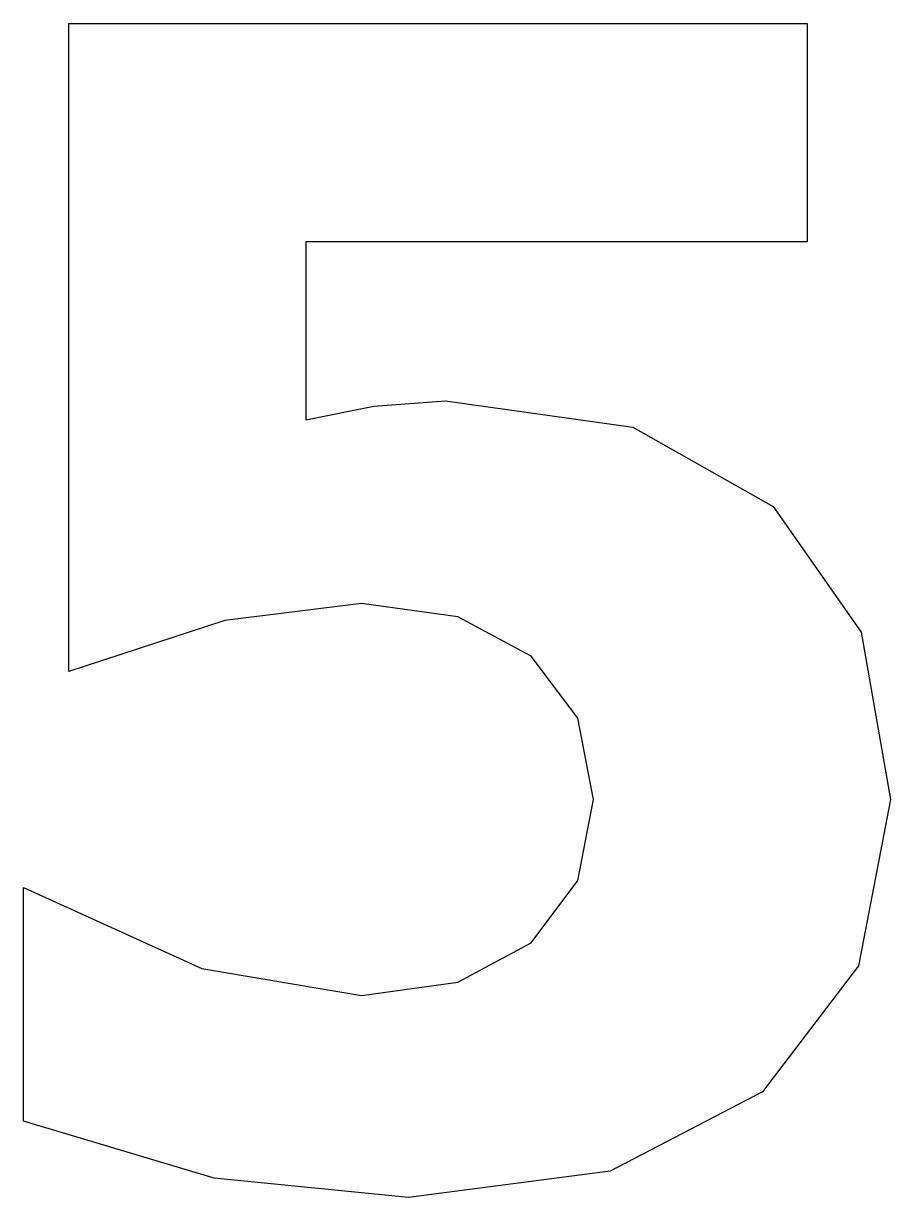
# Model space of a CAD drawing. Extents: x 0.73 to 5.96, y 2.06 to 9.13.
import ezdxf

# ---------------------------------------------------------------- set-up
doc = ezdxf.new("R2010")
doc.units = 0

msp = doc.modelspace()

# ---------------------------------------------------------------- linework, layer by layer
at = {"layer": 'Layer 1'}
for p, q in [((1.009238, 5.227772), (1.00924, 9.1345)), ((1.00924, 9.1345), (5.46013, 9.1345)), ((5.46013, 9.1345), (5.46013, 7.81831)), ((5.46013, 7.81831), (2.43706, 7.81831)), ((2.43706, 7.81831), (2.43706, 6.74395)), ((2.43706, 6.74395), (2.846337, 6.827666)), ((2.846337, 6.827666), (3.278868, 6.860222)), ((3.278868, 6.860222), (4.407868, 6.700929)), ((4.407868, 6.700929), (5.255488, 6.223052)), ((5.255488, 6.223052), (5.785688, 5.46496)), ((2.771919, 5.637049), (1.948714, 5.53473)), ((3.353276, 5.557984), (2.771919, 5.637049)), ((1.948714, 5.53473), (1.009238, 5.227772)), ((3.795109, 5.32079), (3.353276, 5.557984)), ((5.785688, 5.46496), (5.962421, 4.455722)), ((4.07765, 4.946395), (3.795109, 5.32079)), ((4.17183, 4.455728), (4.07765, 4.946395)), ((4.07765, 3.967386), (4.17183, 4.455728)), ((5.962421, 4.455722), (5.76941, 3.452297)), ((3.795109, 3.590666), (4.07765, 3.967386)), ((0.734836, 2.516309), (0.734838, 3.92553)), ((0.734838, 3.92553), (1.809188, 3.437188)), ((3.353277, 3.353472), (3.795109, 3.590666)), ((1.809188, 3.437188), (2.771919, 3.274407)), ((5.76941, 3.452297), (5.190376, 2.693042)), ((2.771919, 3.274407), (3.353277, 3.353472)), ((5.190376, 2.693042), (4.272991, 2.215164)), ((1.883606, 2.172144), (0.734836, 2.516309)), ((4.272991, 2.215164), (3.055626, 2.055872)), ((3.055626, 2.055872), (1.883606, 2.172144))]:
    msp.add_line(p, q, dxfattribs=at)

doc.saveas('drawing.dxf')
